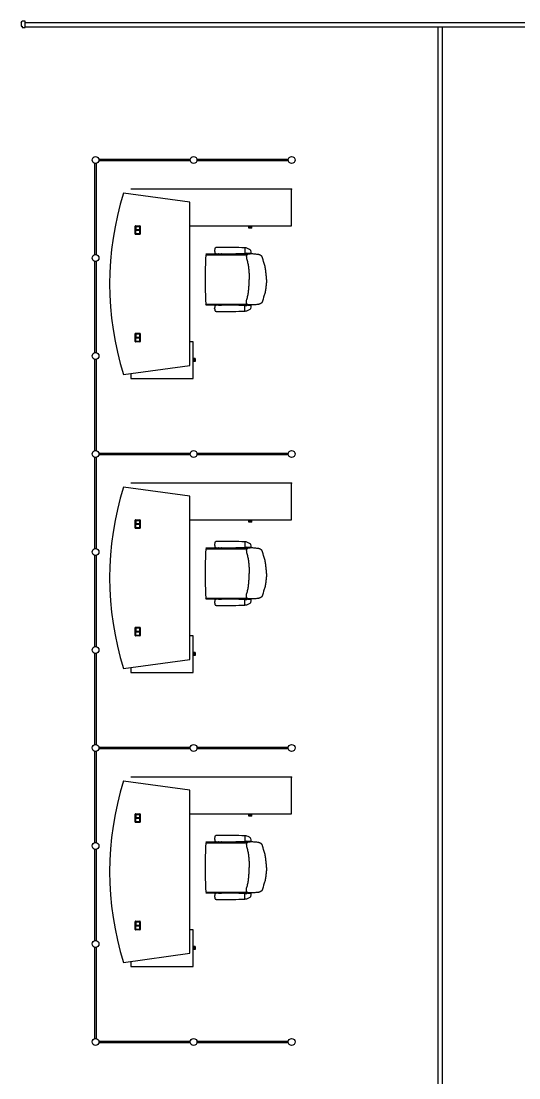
# Model space of a CAD drawing. Header units: millimetres. Extents: x 391350 to 515311, y -283575 to -199845.
# Drawn here: x 411423 to 417007, y -227621 to -215759 of the extents above; entities that cross this region are included whole.
import ezdxf

# ---------------------------------------------------------------- set-up
doc = ezdxf.new("R2010")
doc.units = ezdxf.units.MM

msp = doc.modelspace()

# ---------------------------------------------------------------- linework, layer by layer
at = {"color": 0}
for p, q in [((411423, -215778), (411436, -215759)), ((411467, -215759), (411436, -215759)), ((411467, -215832), (411467, -215759)), ((411423, -215778), (411423, -215816)), ((411423, -215816), (411436, -215816)), ((411436, -215816), (411436, -215832)), ((411436, -215832), (411467, -215832)), ((411467, -215773), (418398, -215773)), ((411467, -215823), (418398, -215823)), ((416098, -215823), (416098, -233298)), ((416148, -215823), (416148, -233311)), ((412249, -218381), (412249, -217356)), ((412266, -217356), (412266, -218381)), ((412295, -217310), (413320, -217310)), ((413320, -217327), (412295, -217327)), ((413395, -217310), (414420, -217310)), ((414420, -217327), (413395, -217327)), ((414455, -217647), (412655, -217647)), ((414455, -218057), (414455, -217647)), ((413315, -217793), (412572, -217689)), ((413315, -219623), (413315, -217793)), ((412701, -218148), (412701, -218062)), ((412707, -218056), (412753, -218056)), ((412707, -218064), (412707, -218146)), ((412708, -218064), (412708, -218105)), ((412753, -218103), (412708, -218103)), ((412708, -218105), (412753, -218105)), ((412753, -218105), (412708, -218105)), ((412708, -218146), (412708, -218105)), ((412708, -218107), (412753, -218107)), ((412751, -218062), (412709, -218062)), ((412709, -218063), (412751, -218063)), ((412753, -218146), (412753, -218064)), ((412753, -218064), (412753, -218105)), ((412753, -218105), (412753, -218146)), ((412759, -218062), (412759, -218148)), ((413325, -218057), (414455, -218057)), ((413979, -218070), (413979, -218057)), ((414013, -218070), (413979, -218070)), ((413979, -218082), (413979, -218070)), ((414012, -218082), (413979, -218082)), ((414012, -218082), (414012, -218070)), ((414013, -218070), (414013, -218057)), ((412753, -218154), (412707, -218154)), ((412709, -218148), (412751, -218148)), ((412751, -218148), (412709, -218148)), ((413497, -218376), (413500, -218383)), ((413499, -218373), (413633, -218373)), ((413594, -218335, 0), (413594, -218334, 0)), ((413594, -218335, 0), (413594, -218336, 0)), ((413637, -218371), (413637, -218371)), ((413640, -218370), (413666, -218370)), ((413670, -218371), (413670, -218371)), ((413673, -218373), (413964, -218373)), ((413934, -218305, 0), (413934, -218365, 0)), ((413934, -218305, 0), (413937, -218305, 0)), ((413934, -218365, 0), (413948, -218365, 0)), ((414003, -218369, 0), (413964, -218369, 0)), ((413969, -218369, 0), (413974, -218372, 0)), ((413974, -218369, 0), (413994, -218369, 0)), ((413974, -218372, 0), (413977, -218372, 0)), ((413978, -218369, 0), (413976, -218369, 0)), ((413977, -218372, 0), (413991, -218372, 0)), ((413990, -218369, 0), (413978, -218369, 0)), ((413990, -218369, 0), (413992, -218369, 0)), ((413991, -218372, 0), (413994, -218372, 0)), ((413999, -218369, 0), (413994, -218372, 0)), ((412249, -219481), (412249, -218456)), ((412266, -218456), (412266, -219481)), ((413502, -218383), (413956, -218383)), ((414174, -218659), (414174, -218659)), ((414174, -218659), (414174, -218659)), ((413497, -218942), (413500, -218935)), ((413499, -218945), (413633, -218945)), ((413502, -218935), (413956, -218935)), ((413637, -218946), (413637, -218946)), ((413640, -218948), (413666, -218948)), ((413670, -218946), (413670, -218946)), ((413673, -218945), (413964, -218945)), ((413934, -219013, 0), (413934, -218953, 0)), ((413934, -218953, 0), (413948, -218953, 0)), ((414003, -218949, 0), (413964, -218949, 0)), ((413969, -218949, 0), (413974, -218946, 0)), ((413974, -218946, 0), (413977, -218946, 0)), ((413974, -218949, 0), (413994, -218949, 0)), ((413978, -218949, 0), (413976, -218949, 0)), ((413977, -218946, 0), (413991, -218946, 0)), ((413990, -218949, 0), (413978, -218949, 0)), ((413990, -218949, 0), (413992, -218949, 0)), ((413991, -218946, 0), (413994, -218946, 0)), ((413999, -218949, 0), (413994, -218946, 0)), ((413594, -218983, 0), (413594, -218982, 0)), ((413594, -218983, 0), (413594, -218984, 0)), ((413934, -219013, 0), (413937, -219013, 0)), ((412701, -219354), (412701, -219268)), ((412707, -219262), (412753, -219262)), ((412707, -219270), (412707, -219352)), ((412708, -219270), (412708, -219311)), ((412753, -219309), (412708, -219309)), ((412708, -219311), (412753, -219311)), ((412753, -219311), (412708, -219311)), ((412708, -219352), (412708, -219311)), ((412708, -219313), (412753, -219313)), ((412751, -219268), (412709, -219268)), ((412709, -219269), (412751, -219269)), ((412753, -219270), (412753, -219311)), ((412753, -219352), (412753, -219270)), ((412753, -219311), (412753, -219352)), ((412759, -219268), (412759, -219354)), ((412753, -219360), (412707, -219360)), ((412709, -219354), (412751, -219354)), ((412751, -219354), (412709, -219354)), ((413352, -219358), (413315, -219358)), ((413352, -219769), (413352, -219358)), ((412249, -220581), (412249, -219556)), ((412266, -219556), (412266, -220581)), ((413365, -219547), (413352, -219547)), ((413365, -219547), (413365, -219581)), ((413377, -219547), (413365, -219547)), ((413377, -219547), (413377, -219580)), ((412572, -219727), (413315, -219623)), ((413365, -219581), (413352, -219581)), ((413377, -219580), (413365, -219580)), ((412655, -219716), (412655, -219769)), ((412655, -219769), (413352, -219769)), ((412295, -220610), (413320, -220610)), ((413320, -220627), (412295, -220627)), ((413395, -220610), (414420, -220610)), ((414420, -220627), (413395, -220627)), ((412249, -221681), (412249, -220656)), ((412266, -220656), (412266, -221681)), ((414455, -220947), (412655, -220947)), ((414455, -221357), (414455, -220947)), ((413315, -221093), (412572, -220989)), ((413315, -222923), (413315, -221093)), ((412701, -221448), (412701, -221362)), ((412707, -221356), (412753, -221356)), ((412707, -221364), (412707, -221446)), ((412753, -221454), (412707, -221454)), ((412708, -221364), (412708, -221405)), ((412753, -221403), (412708, -221403)), ((412708, -221405), (412753, -221405)), ((412753, -221405), (412708, -221405)), ((412708, -221446), (412708, -221405)), ((412708, -221407), (412753, -221407)), ((412751, -221362), (412709, -221362)), ((412709, -221363), (412751, -221363)), ((412709, -221448), (412751, -221448)), ((412751, -221448), (412709, -221448)), ((412753, -221446), (412753, -221364)), ((412753, -221364), (412753, -221405)), ((412753, -221405), (412753, -221446)), ((412759, -221362), (412759, -221448)), ((413325, -221357), (414455, -221357)), ((413979, -221370), (413979, -221357)), ((414013, -221370), (413979, -221370)), ((413979, -221382), (413979, -221370)), ((414012, -221382), (413979, -221382)), ((414012, -221382), (414012, -221370)), ((414013, -221370), (414013, -221357)), ((413497, -221676), (413500, -221683)), ((413499, -221673), (413633, -221673)), ((413502, -221683), (413956, -221683)), ((413594, -221635, 0), (413594, -221634, 0)), ((413594, -221635, 0), (413594, -221636, 0)), ((413637, -221671), (413637, -221671)), ((413640, -221670), (413666, -221670)), ((413670, -221671), (413670, -221671)), ((413673, -221673), (413964, -221673)), ((413934, -221605, 0), (413934, -221665, 0)), ((413934, -221605, 0), (413937, -221605, 0)), ((413934, -221665, 0), (413948, -221665, 0)), ((414003, -221669, 0), (413964, -221669, 0)), ((413969, -221669, 0), (413974, -221672, 0)), ((413974, -221669, 0), (413994, -221669, 0)), ((413974, -221672, 0), (413977, -221672, 0)), ((413978, -221669, 0), (413976, -221669, 0)), ((413977, -221672, 0), (413991, -221672, 0)), ((413990, -221669, 0), (413978, -221669, 0)), ((413990, -221669, 0), (413992, -221669, 0)), ((413991, -221672, 0), (413994, -221672, 0)), ((413999, -221669, 0), (413994, -221672, 0)), ((412249, -222781), (412249, -221756)), ((412266, -221756), (412266, -222781)), ((414174, -221959), (414174, -221959)), ((414174, -221959), (414174, -221959)), ((413497, -222242), (413500, -222235)), ((413499, -222245), (413633, -222245)), ((413502, -222235), (413956, -222235)), ((413594, -222283, 0), (413594, -222282, 0)), ((413594, -222283, 0), (413594, -222284, 0)), ((413637, -222246), (413637, -222246)), ((413640, -222248), (413666, -222248)), ((413670, -222246), (413670, -222246)), ((413673, -222245), (413964, -222245)), ((413934, -222313, 0), (413934, -222253, 0)), ((413934, -222253, 0), (413948, -222253, 0)), ((414003, -222249, 0), (413964, -222249, 0)), ((413969, -222249, 0), (413974, -222246, 0)), ((413974, -222246, 0), (413977, -222246, 0)), ((413974, -222249, 0), (413994, -222249, 0)), ((413978, -222249, 0), (413976, -222249, 0)), ((413977, -222246, 0), (413991, -222246, 0)), ((413990, -222249, 0), (413978, -222249, 0)), ((413990, -222249, 0), (413992, -222249, 0)), ((413991, -222246, 0), (413994, -222246, 0)), ((413999, -222249, 0), (413994, -222246, 0)), ((413934, -222313, 0), (413937, -222313, 0)), ((412701, -222654), (412701, -222568)), ((412707, -222562), (412753, -222562)), ((412707, -222570), (412707, -222652)), ((412708, -222570), (412708, -222611)), ((412753, -222609), (412708, -222609)), ((412708, -222611), (412753, -222611)), ((412753, -222611), (412708, -222611)), ((412708, -222652), (412708, -222611)), ((412708, -222613), (412753, -222613)), ((412751, -222568), (412709, -222568)), ((412709, -222569), (412751, -222569)), ((412753, -222570), (412753, -222611)), ((412753, -222652), (412753, -222570)), ((412753, -222611), (412753, -222652)), ((412759, -222568), (412759, -222654)), ((412753, -222660), (412707, -222660)), ((412709, -222654), (412751, -222654)), ((412751, -222654), (412709, -222654)), ((413352, -222658), (413315, -222658)), ((413352, -223069), (413352, -222658)), ((412249, -223881), (412249, -222856)), ((412266, -222856), (412266, -223881)), ((413365, -222847), (413352, -222847)), ((413365, -222881), (413352, -222881)), ((413365, -222847), (413365, -222881)), ((413377, -222847), (413365, -222847)), ((413377, -222880), (413365, -222880)), ((413377, -222847), (413377, -222880)), ((412572, -223027), (413315, -222923)), ((412655, -223016), (412655, -223069)), ((412655, -223069), (413352, -223069)), ((412295, -223910), (413320, -223910)), ((413320, -223927), (412295, -223927)), ((413395, -223910), (414420, -223910)), ((414420, -223927), (413395, -223927)), ((412249, -224981), (412249, -223956)), ((412266, -223956), (412266, -224981)), ((413315, -224393), (412572, -224289)), ((414455, -224247), (412655, -224247)), ((414455, -224657), (414455, -224247)), ((413315, -226223), (413315, -224393)), ((412701, -224748), (412701, -224662)), ((412707, -224656), (412753, -224656)), ((412751, -224662), (412709, -224662)), ((412759, -224662), (412759, -224748)), ((413325, -224657), (414455, -224657)), ((413979, -224670), (413979, -224657)), ((414013, -224670), (414013, -224657)), ((412707, -224664), (412707, -224746)), ((412753, -224754), (412707, -224754)), ((412708, -224664), (412708, -224705)), ((412753, -224703), (412708, -224703)), ((412708, -224705), (412753, -224705)), ((412753, -224705), (412708, -224705)), ((412708, -224746), (412708, -224705)), ((412708, -224707), (412753, -224707)), ((412709, -224663), (412751, -224663)), ((412709, -224748), (412751, -224748)), ((412751, -224748), (412709, -224748)), ((412753, -224746), (412753, -224664)), ((412753, -224664), (412753, -224705)), ((412753, -224705), (412753, -224746)), ((414013, -224670), (413979, -224670)), ((413979, -224682), (413979, -224670)), ((414012, -224682), (413979, -224682)), ((414012, -224682), (414012, -224670)), ((413497, -224976), (413500, -224983)), ((413499, -224973), (413633, -224973)), ((413502, -224983), (413956, -224983)), ((413594, -224935, 0), (413594, -224934, 0)), ((413594, -224935, 0), (413594, -224936, 0)), ((413637, -224971), (413637, -224971)), ((413640, -224970), (413666, -224970)), ((413670, -224971), (413670, -224971)), ((413673, -224973), (413964, -224973)), ((413934, -224905, 0), (413934, -224965, 0)), ((413934, -224905, 0), (413937, -224905, 0)), ((413934, -224965, 0), (413948, -224965, 0)), ((414003, -224969, 0), (413964, -224969, 0)), ((413969, -224969, 0), (413974, -224972, 0)), ((413974, -224969, 0), (413994, -224969, 0)), ((413974, -224972, 0), (413977, -224972, 0)), ((413978, -224969, 0), (413976, -224969, 0)), ((413977, -224972, 0), (413991, -224972, 0)), ((413990, -224969, 0), (413978, -224969, 0)), ((413990, -224969, 0), (413992, -224969, 0)), ((413991, -224972, 0), (413994, -224972, 0)), ((413999, -224969, 0), (413994, -224972, 0)), ((412249, -226081), (412249, -225056)), ((412266, -225056), (412266, -226081)), ((414174, -225259), (414174, -225259)), ((414174, -225259), (414174, -225259)), ((413497, -225542), (413500, -225535)), ((413499, -225545), (413633, -225545)), ((413502, -225535), (413956, -225535)), ((413594, -225583, 0), (413594, -225582, 0)), ((413594, -225583, 0), (413594, -225584, 0)), ((413637, -225546), (413637, -225546)), ((413640, -225548), (413666, -225548)), ((413670, -225546), (413670, -225546)), ((413673, -225545), (413964, -225545)), ((413934, -225613, 0), (413934, -225553, 0)), ((413934, -225553, 0), (413948, -225553, 0)), ((414003, -225549, 0), (413964, -225549, 0)), ((413969, -225549, 0), (413974, -225546, 0)), ((413974, -225546, 0), (413977, -225546, 0)), ((413974, -225549, 0), (413994, -225549, 0)), ((413978, -225549, 0), (413976, -225549, 0)), ((413977, -225546, 0), (413991, -225546, 0)), ((413990, -225549, 0), (413978, -225549, 0)), ((413990, -225549, 0), (413992, -225549, 0)), ((413991, -225546, 0), (413994, -225546, 0)), ((413999, -225549, 0), (413994, -225546, 0)), ((413934, -225613, 0), (413937, -225613, 0)), ((412701, -225954), (412701, -225868)), ((412707, -225862), (412753, -225862)), ((412707, -225870), (412707, -225952)), ((412753, -225960), (412707, -225960)), ((412708, -225870), (412708, -225911)), ((412753, -225909), (412708, -225909)), ((412708, -225911), (412753, -225911)), ((412753, -225911), (412708, -225911)), ((412708, -225952), (412708, -225911)), ((412708, -225913), (412753, -225913)), ((412751, -225868), (412709, -225868)), ((412709, -225869), (412751, -225869)), ((412709, -225954), (412751, -225954)), ((412751, -225954), (412709, -225954)), ((412753, -225870), (412753, -225911)), ((412753, -225952), (412753, -225870)), ((412753, -225911), (412753, -225952)), ((412759, -225868), (412759, -225954)), ((413352, -225958), (413315, -225958)), ((413352, -226369), (413352, -225958)), ((412249, -227181), (412249, -226156)), ((412266, -226156), (412266, -227181)), ((413365, -226147), (413352, -226147)), ((413365, -226181), (413352, -226181)), ((413365, -226147), (413365, -226181)), ((413377, -226147), (413365, -226147)), ((413377, -226180), (413365, -226180)), ((413377, -226147), (413377, -226180)), ((412572, -226327), (413315, -226223)), ((412655, -226316), (412655, -226369)), ((412655, -226369), (413352, -226369)), ((412295, -227210), (413320, -227210)), ((413320, -227227), (412295, -227227)), ((413395, -227210), (414420, -227210)), ((414420, -227227), (413395, -227227))]:
    msp.add_line(p, q, dxfattribs=at)
at = {"color": 0, "extrusion": (0, 0, -1), "flags": 128}
for points in [[(-414174, -218659), (-414174, -218648), (-414174, -218636), (-414174, -218625), (-414173, -218614), (-414173, -218602), (-414172, -218591), (-414170, -218580), (-414169, -218569), (-414167, -218557), (-414166, -218546), (-414164, -218535), (-414161, -218524), (-414159, -218513), (-414156, -218502), (-414154, -218492), (-414151, -218481), (-414144, -218459), (-414138, -218437), (-414132, -218415), (-414131, -218413), (-414130, -218410), (-414129, -218407), (-414127, -218405), (-414126, -218402), (-414124, -218400), (-414123, -218398), (-414121, -218396), (-414119, -218394), (-414117, -218392), (-414114, -218390), (-414112, -218389), (-414109, -218387), (-414107, -218386), (-414104, -218385), (-414102, -218384), (-414099, -218383), (-414097, -218382), (-414094, -218381), (-414091, -218380), (-414086, -218379), (-414080, -218378), (-414069, -218377), (-414057, -218376), (-414046, -218375), (-414035, -218374), (-414024, -218373), (-414013, -218373), (-414001, -218373), (-413996, -218373), (-413990, -218373), (-413984, -218373), (-413978, -218373), (-413975, -218374), (-413973, -218374), (-413970, -218375), (-413967, -218376), (-413965, -218377), (-413962, -218378), (-413960, -218380), (-413958, -218381), (-413956, -218383), (-413955, -218385), (-413954, -218386), (-413953, -218387), (-413952, -218388), (-413951, -218391), (-413950, -218393), (-413950, -218396), (-413950, -218399), (-413949, -218402), (-413950, -218405), (-413950, -218408), (-413950, -218411), (-413950, -218413), (-413952, -218419), (-413953, -218424), (-413956, -218435), (-413959, -218446), (-413962, -218457), (-413964, -218468), (-413967, -218479), (-413969, -218490), (-413971, -218501), (-413972, -218513), (-413974, -218524), (-413975, -218535), (-413976, -218546), (-413977, -218557), (-413978, -218569), (-413979, -218580), (-413980, -218591), (-413980, -218602), (-413981, -218614), (-413981, -218636), (-413981, -218659)], [(-414174, -221959), (-414174, -221948), (-414174, -221936), (-414174, -221925), (-414173, -221914), (-414173, -221902), (-414172, -221891), (-414170, -221880), (-414169, -221869), (-414167, -221857), (-414166, -221846), (-414164, -221835), (-414161, -221824), (-414159, -221813), (-414156, -221802), (-414154, -221792), (-414151, -221781), (-414144, -221759), (-414138, -221737), (-414132, -221715), (-414131, -221713), (-414130, -221710), (-414129, -221707), (-414127, -221705), (-414126, -221702), (-414124, -221700), (-414123, -221698), (-414121, -221696), (-414119, -221694), (-414117, -221692), (-414114, -221690), (-414112, -221689), (-414109, -221687), (-414107, -221686), (-414104, -221685), (-414102, -221684), (-414099, -221683), (-414097, -221682), (-414094, -221681), (-414091, -221680), (-414086, -221679), (-414080, -221678), (-414069, -221677), (-414057, -221676), (-414046, -221675), (-414035, -221674), (-414024, -221673), (-414013, -221673), (-414001, -221673), (-413996, -221673), (-413990, -221673), (-413984, -221673), (-413978, -221673), (-413975, -221674), (-413973, -221674), (-413970, -221675), (-413967, -221676), (-413965, -221677), (-413962, -221678), (-413960, -221680), (-413958, -221681), (-413956, -221683), (-413955, -221685), (-413954, -221686), (-413953, -221687), (-413952, -221688), (-413951, -221691), (-413950, -221693), (-413950, -221696), (-413950, -221699), (-413949, -221702), (-413950, -221705), (-413950, -221708), (-413950, -221711), (-413950, -221713), (-413952, -221719), (-413953, -221724), (-413956, -221735), (-413959, -221746), (-413962, -221757), (-413964, -221768), (-413967, -221779), (-413969, -221790), (-413971, -221801), (-413972, -221813), (-413974, -221824), (-413975, -221835), (-413976, -221846), (-413977, -221857), (-413978, -221869), (-413979, -221880), (-413980, -221891), (-413980, -221902), (-413981, -221914), (-413981, -221936), (-413981, -221959)], [(-414174, -225259), (-414174, -225248), (-414174, -225236), (-414174, -225225), (-414173, -225214), (-414173, -225202), (-414172, -225191), (-414170, -225180), (-414169, -225169), (-414167, -225157), (-414166, -225146), (-414164, -225135), (-414161, -225124), (-414159, -225113), (-414156, -225102), (-414154, -225092), (-414151, -225081), (-414144, -225059), (-414138, -225037), (-414132, -225015), (-414131, -225013), (-414130, -225010), (-414129, -225007), (-414127, -225005), (-414126, -225002), (-414124, -225000), (-414123, -224998), (-414121, -224996), (-414119, -224994), (-414117, -224992), (-414114, -224990), (-414112, -224989), (-414109, -224987), (-414107, -224986), (-414104, -224985), (-414102, -224984), (-414099, -224983), (-414097, -224982), (-414094, -224981), (-414091, -224980), (-414086, -224979), (-414080, -224978), (-414069, -224977), (-414057, -224976), (-414046, -224975), (-414035, -224974), (-414024, -224973), (-414013, -224973), (-414001, -224973), (-413996, -224973), (-413990, -224973), (-413984, -224973), (-413978, -224973), (-413975, -224974), (-413973, -224974), (-413970, -224975), (-413967, -224976), (-413965, -224977), (-413962, -224978), (-413960, -224980), (-413958, -224981), (-413956, -224983), (-413955, -224985), (-413954, -224986), (-413953, -224987), (-413952, -224988), (-413951, -224991), (-413950, -224993), (-413950, -224996), (-413950, -224999), (-413949, -225002), (-413950, -225005), (-413950, -225008), (-413950, -225011), (-413950, -225013), (-413952, -225019), (-413953, -225024), (-413956, -225035), (-413959, -225046), (-413962, -225057), (-413964, -225068), (-413967, -225079), (-413969, -225090), (-413971, -225101), (-413972, -225113), (-413974, -225124), (-413975, -225135), (-413976, -225146), (-413977, -225157), (-413978, -225169), (-413979, -225180), (-413980, -225191), (-413980, -225202), (-413981, -225214), (-413981, -225236), (-413981, -225259)]]:
    msp.add_lwpolyline(points, dxfattribs=at)
at = {"color": 0, "flags": 128}
for points in [[(414174, -218659), (414174, -218670), (414174, -218681), (414174, -218693), (414173, -218704), (414173, -218715), (414172, -218727), (414170, -218738), (414169, -218749), (414167, -218760), (414166, -218771), (414164, -218782), (414161, -218793), (414159, -218804), (414156, -218815), (414154, -218826), (414151, -218837), (414144, -218859), (414138, -218880), (414132, -218902), (414131, -218905), (414130, -218908), (414129, -218910), (414127, -218913), (414126, -218915), (414124, -218917), (414123, -218920), (414121, -218922), (414119, -218924), (414117, -218926), (414114, -218927), (414112, -218929), (414109, -218930), (414107, -218932), (414104, -218933), (414102, -218934), (414099, -218935), (414097, -218936), (414094, -218937), (414091, -218937), (414086, -218939), (414080, -218939), (414069, -218941), (414057, -218942), (414046, -218943), (414035, -218944), (414024, -218945), (414013, -218945), (414001, -218945), (413996, -218945), (413990, -218945), (413984, -218945), (413978, -218944), (413975, -218944), (413973, -218943), (413970, -218943), (413967, -218942), (413965, -218941), (413962, -218939), (413960, -218938), (413958, -218936), (413956, -218934), (413955, -218933), (413954, -218932), (413953, -218931), (413952, -218930), (413951, -218927), (413950, -218924), (413950, -218921), (413950, -218918), (413949, -218916), (413950, -218913), (413950, -218910), (413950, -218907), (413950, -218904), (413952, -218899), (413953, -218893), (413956, -218882), (413959, -218872), (413962, -218861), (413964, -218850), (413967, -218838), (413969, -218827), (413971, -218816), (413972, -218805), (413974, -218794), (413975, -218783), (413976, -218771), (413977, -218760), (413978, -218749), (413979, -218738), (413980, -218726), (413980, -218715), (413981, -218704), (413981, -218681), (413981, -218659)], [(414174, -221959), (414174, -221970), (414174, -221981), (414174, -221993), (414173, -222004), (414173, -222015), (414172, -222027), (414170, -222038), (414169, -222049), (414167, -222060), (414166, -222071), (414164, -222082), (414161, -222093), (414159, -222104), (414156, -222115), (414154, -222126), (414151, -222137), (414144, -222159), (414138, -222180), (414132, -222202), (414131, -222205), (414130, -222208), (414129, -222210), (414127, -222213), (414126, -222215), (414124, -222217), (414123, -222220), (414121, -222222), (414119, -222224), (414117, -222226), (414114, -222227), (414112, -222229), (414109, -222230), (414107, -222232), (414104, -222233), (414102, -222234), (414099, -222235), (414097, -222236), (414094, -222237), (414091, -222237), (414086, -222239), (414080, -222239), (414069, -222241), (414057, -222242), (414046, -222243), (414035, -222244), (414024, -222245), (414013, -222245), (414001, -222245), (413996, -222245), (413990, -222245), (413984, -222245), (413978, -222244), (413975, -222244), (413973, -222243), (413970, -222243), (413967, -222242), (413965, -222241), (413962, -222239), (413960, -222238), (413958, -222236), (413956, -222234), (413955, -222233), (413954, -222232), (413953, -222231), (413952, -222230), (413951, -222227), (413950, -222224), (413950, -222221), (413950, -222218), (413949, -222216), (413950, -222213), (413950, -222210), (413950, -222207), (413950, -222204), (413952, -222199), (413953, -222193), (413956, -222182), (413959, -222172), (413962, -222161), (413964, -222150), (413967, -222138), (413969, -222127), (413971, -222116), (413972, -222105), (413974, -222094), (413975, -222083), (413976, -222071), (413977, -222060), (413978, -222049), (413979, -222038), (413980, -222026), (413980, -222015), (413981, -222004), (413981, -221981), (413981, -221959)], [(414174, -225259), (414174, -225270), (414174, -225281), (414174, -225293), (414173, -225304), (414173, -225315), (414172, -225327), (414170, -225338), (414169, -225349), (414167, -225360), (414166, -225371), (414164, -225382), (414161, -225393), (414159, -225404), (414156, -225415), (414154, -225426), (414151, -225437), (414144, -225459), (414138, -225480), (414132, -225502), (414131, -225505), (414130, -225508), (414129, -225510), (414127, -225513), (414126, -225515), (414124, -225517), (414123, -225520), (414121, -225522), (414119, -225524), (414117, -225526), (414114, -225527), (414112, -225529), (414109, -225530), (414107, -225532), (414104, -225533), (414102, -225534), (414099, -225535), (414097, -225536), (414094, -225537), (414091, -225537), (414086, -225539), (414080, -225539), (414069, -225541), (414057, -225542), (414046, -225543), (414035, -225544), (414024, -225545), (414013, -225545), (414001, -225545), (413996, -225545), (413990, -225545), (413984, -225545), (413978, -225544), (413975, -225544), (413973, -225543), (413970, -225543), (413967, -225542), (413965, -225541), (413962, -225539), (413960, -225538), (413958, -225536), (413956, -225534), (413955, -225533), (413954, -225532), (413953, -225531), (413952, -225530), (413951, -225527), (413950, -225524), (413950, -225521), (413950, -225518), (413949, -225516), (413950, -225513), (413950, -225510), (413950, -225507), (413950, -225504), (413952, -225499), (413953, -225493), (413956, -225482), (413959, -225472), (413962, -225461), (413964, -225450), (413967, -225438), (413969, -225427), (413971, -225416), (413972, -225405), (413974, -225394), (413975, -225383), (413976, -225371), (413977, -225360), (413978, -225349), (413979, -225338), (413980, -225326), (413980, -225315), (413981, -225304), (413981, -225281), (413981, -225259)]]:
    msp.add_lwpolyline(points, dxfattribs=at)
at = {"color": 0}
for centre in [(412258, -217318), (413358, -217318), (414458, -217318), (412258, -218418), (412258, -219518), (412258, -220618), (413358, -220618), (414458, -220618), (412258, -221718), (412258, -222818), (412258, -223918), (413358, -223918), (414458, -223918), (412258, -225018), (412258, -226118), (412258, -227218), (413358, -227218), (414458, -227218)]:
    msp.add_circle(centre, 38, dxfattribs=at)
for centre, radius, start, end in [((415805, -218708), 3390, 162.5003, 197.4997), ((412707, -218062), 6, 90, 180), ((412709, -218064), 2, 90, 180), ((412709, -218064), 1.5, 90, 180), ((412751, -218064), 2, 0, 90), ((412751, -218064), 1.5, 0, 90), ((412753, -218062), 6, 0, 90), ((412707, -218148), 6, 180, 270), ((412709, -218146), 2, 180, 270), ((412709, -218146), 1.5, 180, 270), ((412751, -218146), 2, 270, 0), ((412751, -218146), 1.5, 270, 0), ((412753, -218148), 6, 270, 0), ((413499, -218375), 2, 90, 205.8508), ((413831, -218336, 0), 237, 177.0251, 179.4324), ((413831, -218333, 0), 237, 180.5676, 182.9749), ((413655, -218327, 0), 59.9, 169.4704, 177.393), ((413655, -218343, 0), 59.9, 182.607, 190.5296), ((413618, -218319, 0), 22.5, 148.7282, 172.0131), ((413618, -218351, 0), 22.5, 187.9869, 211.2718), ((413610, -218314, 0), 13.7, 109.4299, 148.4709), ((413610, -218355, 0), 13.7, 211.5291, 250.5701), ((413619, -218337, 0), 37.4, 90.2124, 110.2593), ((413619, -218333, 0), 37.4, 249.7407, 269.7876), ((413644, -219561, 0), 1262, 89.2836, 91.1715), ((413644, -217109, 0), 1262, 268.8285, 270.7164), ((413633, -218368), 5, 270, 315), ((413640, -218375), 5, 90, 135), ((413673, -225199, 0), 6900, 87.8375, 90.1073), ((413673, -211471, 0), 6900, 269.8927, 272.1625), ((413666, -218375), 5, 45, 90), ((413673, -218368), 5, 225, 270), ((413933, -218305, 0), 0.8, 0, 87.8375), ((413933, -218365, 0), 0.8, 272.1625, 0), ((413937, -218375, 0), 70, 73.8763, 90), ((413948, -218400, 0), 35, 62.3396, 90), ((413929, -218404, 0), 100, 56.194, 73.8763), ((413964, -218389), 16, 62.0906, 90), ((413901, -218445, 0), 150, 48.8841, 56.194), ((413705, -218387, 0), 300, 3.7447, 10.4377), ((413705, -218387, 0), 300, 10.4377, 10.471), ((413999, -218333, 0), 0.5, 10.4377, 48.8841), ((413901, -218445, 0), 150, 48.8175, 48.8841), ((414003, -218367, 0), 1.5, 270, 3.7447), ((418493, -218659), 5006, 176.9154, 180), ((413502, -218390), 7, 90, 176.9154), ((418493, -218659), 5006, 180, 183.0846), ((413502, -218928), 7, 183.0846, 270), ((413499, -218943), 2, 154.1492, 270), ((413655, -218975, 0), 59.9, 169.4704, 177.393), ((413618, -218967, 0), 22.5, 148.7282, 172.0131), ((413610, -218962, 0), 13.7, 109.4299, 148.4709), ((413619, -218985, 0), 37.4, 90.2124, 110.2593), ((413644, -220209, 0), 1262, 89.2836, 91.1715), ((413633, -218950), 5, 45, 90), ((413640, -218943), 5, 225, 270), ((413673, -225847, 0), 6900, 87.8375, 90.1073), ((413666, -218943), 5, 270, 315), ((413673, -218950), 5, 90, 135), ((413933, -218953, 0), 0.8, 0, 87.8375), ((413948, -218918, 0), 35, 270, 297.6604), ((413964, -218929), 16, 270, 297.9094), ((413705, -218931, 0), 300, 349.5623, 356.2553), ((414003, -218950, 0), 1.5, 356.2553, 90), ((413831, -218984, 0), 237, 177.0251, 179.4324), ((413831, -218981, 0), 237, 180.5676, 182.9749), ((413655, -218991, 0), 59.9, 182.607, 190.5296), ((413618, -218999, 0), 22.5, 187.9869, 211.2718), ((413610, -219003, 0), 13.7, 211.5291, 250.5701), ((413619, -218981, 0), 37.4, 249.7407, 269.7876), ((413644, -217757, 0), 1262, 268.8285, 270.7164), ((413673, -212119, 0), 6900, 269.8927, 272.1625), ((413933, -219013, 0), 0.8, 272.1625, 0), ((413937, -218943, 0), 70, 270, 286.1237), ((413929, -218914, 0), 100, 286.1237, 303.806), ((413901, -218872, 0), 150, 303.806, 311.1159), ((413901, -218872, 0), 150, 311.1159, 311.1825), ((413999, -218985, 0), 0.5, 311.1159, 349.5623), ((413705, -218931, 0), 300, 349.529, 349.5623), ((412707, -219268), 6, 90, 180), ((412709, -219270), 2, 90, 180), ((412709, -219270), 1.5, 90, 180), ((412751, -219270), 2, 0, 90), ((412751, -219270), 1.5, 0, 90), ((412753, -219268), 6, 0, 90), ((412707, -219354), 6, 180, 270), ((412709, -219352), 2, 180, 270), ((412709, -219352), 1.5, 180, 270), ((412751, -219352), 1.5, 270, 0), ((412751, -219352), 2, 270, 0), ((412753, -219354), 6, 270, 0), ((415805, -222008), 3390, 162.5003, 197.4997), ((412707, -221362), 6, 90, 180), ((412707, -221448), 6, 180, 270), ((412709, -221364), 2, 90, 180), ((412709, -221446), 2, 180, 270), ((412709, -221364), 1.5, 90, 180), ((412709, -221446), 1.5, 180, 270), ((412751, -221364), 2, 0, 90), ((412751, -221364), 1.5, 0, 90), ((412751, -221446), 2, 270, 0), ((412751, -221446), 1.5, 270, 0), ((412753, -221362), 6, 0, 90), ((412753, -221448), 6, 270, 0), ((418493, -221959), 5006, 176.9154, 180), ((413502, -221690), 7, 90, 176.9154), ((413499, -221675), 2, 90, 205.8508), ((413831, -221636, 0), 237, 177.0251, 179.4324), ((413831, -221633, 0), 237, 180.5676, 182.9749), ((413655, -221627, 0), 59.9, 169.4704, 177.393), ((413655, -221643, 0), 59.9, 182.607, 190.5296), ((413618, -221619, 0), 22.5, 148.7282, 172.0131), ((413618, -221651, 0), 22.5, 187.9869, 211.2718), ((413610, -221614, 0), 13.7, 109.4299, 148.4709), ((413610, -221655, 0), 13.7, 211.5291, 250.5701), ((413619, -221637, 0), 37.4, 90.2124, 110.2593), ((413619, -221633, 0), 37.4, 249.7407, 269.7876), ((413644, -222861, 0), 1262, 89.2836, 91.1715), ((413644, -220409, 0), 1262, 268.8285, 270.7164), ((413633, -221668), 5, 270, 315), ((413640, -221675), 5, 90, 135), ((413673, -228499, 0), 6900, 87.8375, 90.1073), ((413673, -214771, 0), 6900, 269.8927, 272.1625), ((413666, -221675), 5, 45, 90), ((413673, -221668), 5, 225, 270), ((413933, -221605, 0), 0.8, 0, 87.8375), ((413933, -221665, 0), 0.8, 272.1625, 0), ((413937, -221675, 0), 70, 73.8763, 90), ((413948, -221700, 0), 35, 62.3396, 90), ((413929, -221704, 0), 100, 56.194, 73.8763), ((413964, -221689), 16, 62.0906, 90), ((413901, -221745, 0), 150, 48.8841, 56.194), ((413705, -221687, 0), 300, 3.7447, 10.4377), ((413705, -221687, 0), 300, 10.4377, 10.471), ((413999, -221633, 0), 0.5, 10.4377, 48.8841), ((413901, -221745, 0), 150, 48.8175, 48.8841), ((414003, -221667, 0), 1.5, 270, 3.7447), ((418493, -221959), 5006, 180, 183.0846), ((413502, -222228), 7, 183.0846, 270), ((413499, -222243), 2, 154.1492, 270), ((413831, -222284, 0), 237, 177.0251, 179.4324), ((413831, -222281, 0), 237, 180.5676, 182.9749), ((413655, -222275, 0), 59.9, 169.4704, 177.393), ((413618, -222267, 0), 22.5, 148.7282, 172.0131), ((413610, -222262, 0), 13.7, 109.4299, 148.4709), ((413619, -222285, 0), 37.4, 90.2124, 110.2593), ((413644, -223509, 0), 1262, 89.2836, 91.1715), ((413633, -222250), 5, 45, 90), ((413640, -222243), 5, 225, 270), ((413673, -229147, 0), 6900, 87.8375, 90.1073), ((413666, -222243), 5, 270, 315), ((413673, -222250), 5, 90, 135), ((413933, -222253, 0), 0.8, 0, 87.8375), ((413948, -222218, 0), 35, 270, 297.6604), ((413964, -222229), 16, 270, 297.9094), ((413901, -222172, 0), 150, 303.806, 311.1159), ((413705, -222231, 0), 300, 349.5623, 356.2553), ((413901, -222172, 0), 150, 311.1159, 311.1825), ((413999, -222285, 0), 0.5, 311.1159, 349.5623), ((413705, -222231, 0), 300, 349.529, 349.5623), ((414003, -222250, 0), 1.5, 356.2553, 90), ((413655, -222291, 0), 59.9, 182.607, 190.5296), ((413618, -222299, 0), 22.5, 187.9869, 211.2718), ((413610, -222303, 0), 13.7, 211.5291, 250.5701), ((413619, -222281, 0), 37.4, 249.7407, 269.7876), ((413644, -221057, 0), 1262, 268.8285, 270.7164), ((413673, -215419, 0), 6900, 269.8927, 272.1625), ((413933, -222313, 0), 0.8, 272.1625, 0), ((413937, -222243, 0), 70, 270, 286.1237), ((413929, -222214, 0), 100, 286.1237, 303.806), ((412707, -222568), 6, 90, 180), ((412709, -222570), 2, 90, 180), ((412709, -222570), 1.5, 90, 180), ((412751, -222570), 2, 0, 90), ((412751, -222570), 1.5, 0, 90), ((412753, -222568), 6, 0, 90), ((412707, -222654), 6, 180, 270), ((412709, -222652), 2, 180, 270), ((412709, -222652), 1.5, 180, 270), ((412751, -222652), 1.5, 270, 0), ((412751, -222652), 2, 270, 0), ((412753, -222654), 6, 270, 0), ((415805, -225308), 3390, 162.5003, 197.4997), ((412707, -224662), 6, 90, 180), ((412709, -224664), 2, 90, 180), ((412751, -224664), 2, 0, 90), ((412753, -224662), 6, 0, 90), ((412707, -224748), 6, 180, 270), ((412709, -224746), 2, 180, 270), ((412709, -224664), 1.5, 90, 180), ((412709, -224746), 1.5, 180, 270), ((412751, -224664), 1.5, 0, 90), ((412751, -224746), 2, 270, 0), ((412751, -224746), 1.5, 270, 0), ((412753, -224748), 6, 270, 0), ((413619, -224937, 0), 37.4, 90.2124, 110.2593), ((413644, -226161, 0), 1262, 89.2836, 91.1715), ((413673, -231799, 0), 6900, 87.8375, 90.1073), ((418493, -225259), 5006, 176.9154, 180), ((413502, -224990), 7, 90, 176.9154), ((413499, -224975), 2, 90, 205.8508), ((413831, -224936, 0), 237, 177.0251, 179.4324), ((413831, -224933, 0), 237, 180.5676, 182.9749), ((413655, -224927, 0), 59.9, 169.4704, 177.393), ((413655, -224943, 0), 59.9, 182.607, 190.5296), ((413618, -224919, 0), 22.5, 148.7282, 172.0131), ((413618, -224951, 0), 22.5, 187.9869, 211.2718), ((413610, -224914, 0), 13.7, 109.4299, 148.4709), ((413610, -224955, 0), 13.7, 211.5291, 250.5701), ((413619, -224933, 0), 37.4, 249.7407, 269.7876), ((413644, -223709, 0), 1262, 268.8285, 270.7164), ((413633, -224968), 5, 270, 315), ((413640, -224975), 5, 90, 135), ((413673, -218071, 0), 6900, 269.8927, 272.1625), ((413666, -224975), 5, 45, 90), ((413673, -224968), 5, 225, 270), ((413933, -224905, 0), 0.8, 0, 87.8375), ((413933, -224965, 0), 0.8, 272.1625, 0), ((413937, -224975, 0), 70, 73.8763, 90), ((413948, -225000, 0), 35, 62.3396, 90), ((413929, -225004, 0), 100, 56.194, 73.8763), ((413964, -224989), 16, 62.0906, 90), ((413901, -225045, 0), 150, 48.8841, 56.194), ((413705, -224987, 0), 300, 3.7447, 10.4377), ((413705, -224987, 0), 300, 10.4377, 10.471), ((413999, -224933, 0), 0.5, 10.4377, 48.8841), ((413901, -225045, 0), 150, 48.8175, 48.8841), ((414003, -224967, 0), 1.5, 270, 3.7447), ((418493, -225259), 5006, 180, 183.0846), ((413502, -225528), 7, 183.0846, 270), ((413499, -225543), 2, 154.1492, 270), ((413831, -225584, 0), 237, 177.0251, 179.4324), ((413831, -225581, 0), 237, 180.5676, 182.9749), ((413655, -225575, 0), 59.9, 169.4704, 177.393), ((413655, -225591, 0), 59.9, 182.607, 190.5296), ((413618, -225567, 0), 22.5, 148.7282, 172.0131), ((413618, -225599, 0), 22.5, 187.9869, 211.2718), ((413610, -225562, 0), 13.7, 109.4299, 148.4709), ((413610, -225603, 0), 13.7, 211.5291, 250.5701), ((413619, -225585, 0), 37.4, 90.2124, 110.2593), ((413644, -226809, 0), 1262, 89.2836, 91.1715), ((413633, -225550), 5, 45, 90), ((413640, -225543), 5, 225, 270), ((413673, -232447, 0), 6900, 87.8375, 90.1073), ((413666, -225543), 5, 270, 315), ((413673, -225550), 5, 90, 135), ((413933, -225553, 0), 0.8, 0, 87.8375), ((413937, -225543, 0), 70, 270, 286.1237), ((413948, -225518, 0), 35, 270, 297.6604), ((413929, -225514, 0), 100, 286.1237, 303.806), ((413964, -225529), 16, 270, 297.9094), ((413901, -225472, 0), 150, 303.806, 311.1159), ((413705, -225531, 0), 300, 349.5623, 356.2553), ((413901, -225472, 0), 150, 311.1159, 311.1825), ((413999, -225585, 0), 0.5, 311.1159, 349.5623), ((413705, -225531, 0), 300, 349.529, 349.5623), ((414003, -225550, 0), 1.5, 356.2553, 90), ((413619, -225581, 0), 37.4, 249.7407, 269.7876), ((413644, -224357, 0), 1262, 268.8285, 270.7164), ((413673, -218719, 0), 6900, 269.8927, 272.1625), ((413933, -225613, 0), 0.8, 272.1625, 0), ((412707, -225868), 6, 90, 180), ((412707, -225954), 6, 180, 270), ((412709, -225870), 2, 90, 180), ((412709, -225952), 2, 180, 270), ((412709, -225870), 1.5, 90, 180), ((412709, -225952), 1.5, 180, 270), ((412751, -225870), 2, 0, 90), ((412751, -225870), 1.5, 0, 90), ((412751, -225952), 1.5, 270, 0), ((412751, -225952), 2, 270, 0), ((412753, -225868), 6, 0, 90), ((412753, -225954), 6, 270, 0)]:
    msp.add_arc(centre, radius, start, end, dxfattribs=at)
for p in [(414455, -217647), (414455, -220947), (414455, -224247)]:
    msp.add_point(p, dxfattribs=at)

doc.saveas('drawing.dxf')
